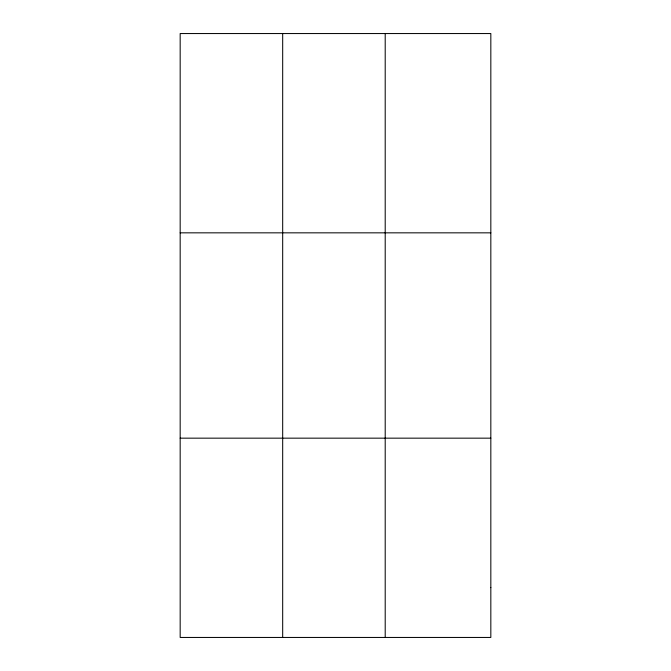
<?xml version="1.0" encoding="UTF-8"?>
<svg xmlns="http://www.w3.org/2000/svg" width="671" height="671" viewBox="0 0 671 671"><rect width="100%" height="100%" fill="white"/><g stroke="black" fill="none" stroke-linecap="round" stroke-linejoin="round"><path stroke-width="1.01" d="M282.684 33.55L282.684 637.45M385.204 33.55L385.204 637.45M180.172 232.837L490.828 232.837M180.172 438.163L490.828 438.163M490.828 587.628L490.828 637.45L180.172 637.45L180.172 33.55L490.828 33.55L490.828 587.628"/></g></svg>
